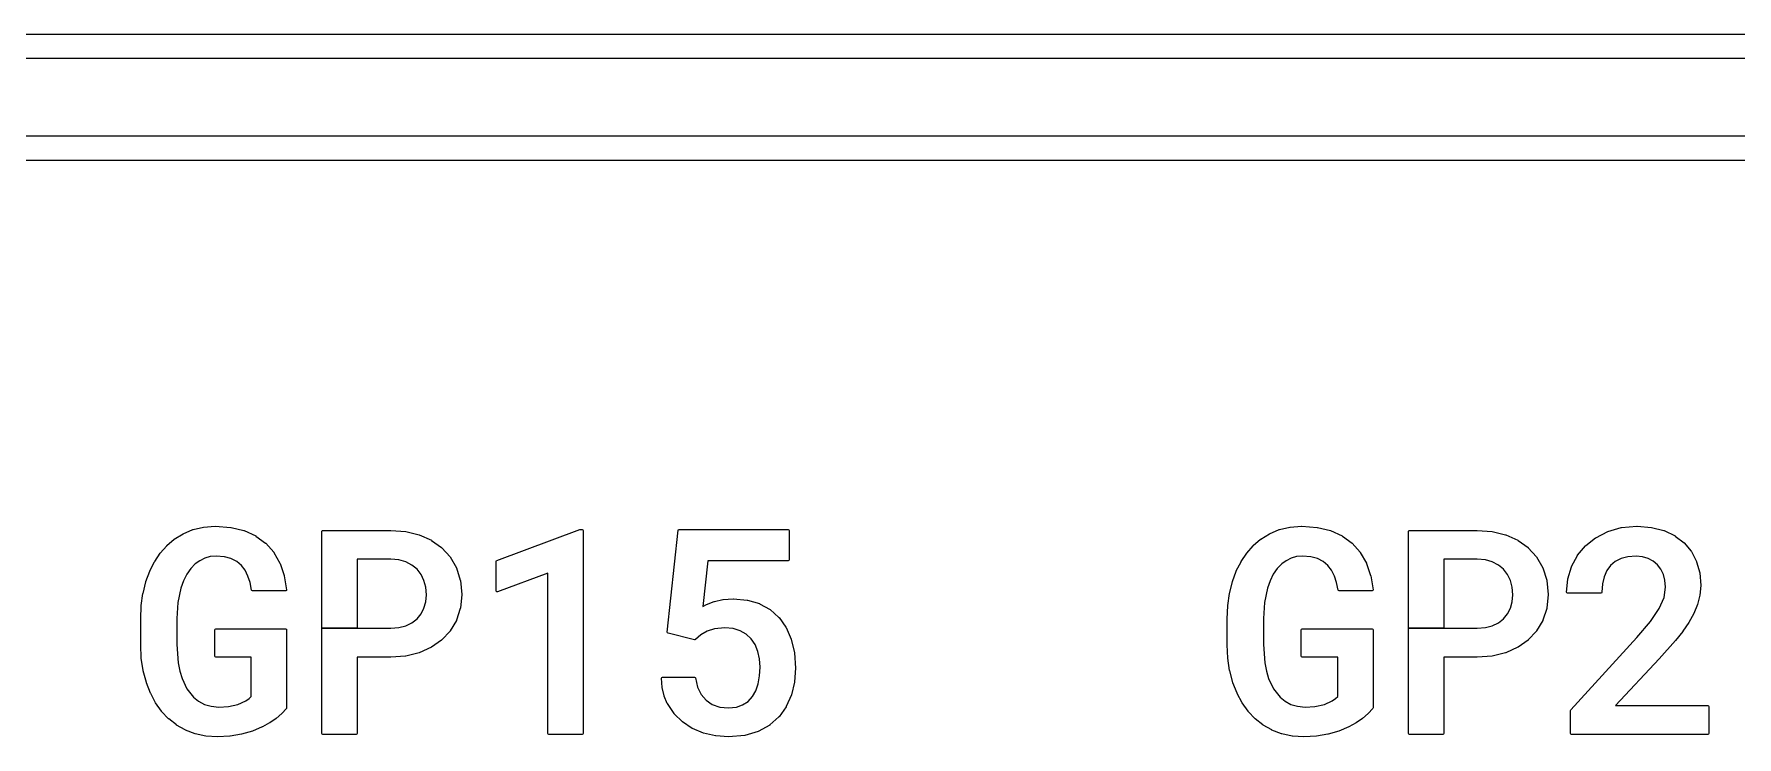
# Model space of a CAD drawing. Header units: millimetres. Extents: x 73 to 173, y -160 to -92.
# Drawn here: x 156.08 to 164.44, y -101.73 to -98.28 of the extents above; entities that cross this region are included whole.
import ezdxf

# ---------------------------------------------------------------- set-up
doc = ezdxf.new("R2010")
doc.units = ezdxf.units.MM
doc.layers.add('F.Silkscreen', color=41, linetype='CONTINUOUS', true_color=0xf2eda1)

msp = doc.modelspace()

# ---------------------------------------------------------------- linework, layer by layer
at = {"layer": 'F.Silkscreen', "linetype": 'CONTINUOUS'}
for p, q in [((150.404445, -98.283333), (172.004445, -98.283333)), ((172.064445, -98.403333), (150.344445, -98.403333)), ((149.904445, -98.783333), (172.504445, -98.783333)), ((172.564445, -98.903333), (149.844445, -98.903333)), ((156.77032, -100.761557), (156.813408, -100.734946)), ((156.813408, -100.734946), (156.814107, -100.734587)), ((156.814107, -100.734587), (156.861755, -100.714669)), ((156.861755, -100.714669), (156.862522, -100.714419)), ((156.862522, -100.714419), (156.913662, -100.70221)), ((156.913662, -100.70221), (156.914453, -100.702087)), ((156.914453, -100.702087), (156.97133, -100.697871)), ((156.97133, -100.697871), (156.972065, -100.69787)), ((156.972065, -100.69787), (157.048198, -100.70344)), ((157.048198, -100.70344), (157.049025, -100.703571)), ((157.049025, -100.703571), (157.11266, -100.719189)), ((157.11266, -100.719189), (157.113548, -100.719498)), ((157.113548, -100.719498), (157.17072, -100.745656)), ((157.495547, -100.72319), (157.497011, -100.719654)), ((157.495547, -101.19886), (157.495547, -100.72319)), ((157.497011, -100.719654), (157.500547, -100.71819)), ((157.500547, -100.71819), (157.833144, -100.71819)), ((157.833144, -100.71819), (157.833527, -100.718205)), ((157.833527, -100.718205), (157.906585, -100.723813)), ((157.906585, -100.723813), (157.907408, -100.723946)), ((157.907408, -100.723946), (157.972531, -100.740137)), ((157.972531, -100.740137), (157.973374, -100.740428)), ((157.973374, -100.740428), (158.032834, -100.76714)), ((158.353649, -100.865723), (158.760862, -100.713804)), ((158.760862, -100.713804), (158.76261, -100.713489)), ((158.76261, -100.713489), (158.772808, -100.713489)), ((158.772808, -100.713489), (158.776344, -100.714953)), ((158.776344, -100.714953), (158.777808, -100.718489)), ((158.777808, -100.718489), (158.777808, -101.715)), ((159.190803, -101.217801), (159.24417, -100.717958)), ((159.24417, -100.717958), (159.246002, -100.714598)), ((159.246002, -100.714598), (159.249142, -100.713489)), ((159.249142, -100.713489), (159.78379, -100.713489)), ((159.78379, -100.713489), (159.787326, -100.714953)), ((159.787326, -100.714953), (159.78879, -100.718489)), ((159.78879, -100.718489), (159.78879, -100.86308)), ((162.10432, -100.761557), (162.147408, -100.734946)), ((162.147408, -100.734946), (162.148107, -100.734587)), ((162.148107, -100.734587), (162.195755, -100.714669)), ((162.195755, -100.714669), (162.196522, -100.714419)), ((162.196522, -100.714419), (162.247662, -100.70221)), ((162.247662, -100.70221), (162.248453, -100.702087)), ((162.248453, -100.702087), (162.30533, -100.697871)), ((162.30533, -100.697871), (162.306065, -100.69787)), ((162.306065, -100.69787), (162.382198, -100.70344)), ((162.382198, -100.70344), (162.383025, -100.703571)), ((162.383025, -100.703571), (162.44666, -100.719189)), ((162.44666, -100.719189), (162.447548, -100.719498)), ((162.447548, -100.719498), (162.50472, -100.745656)), ((162.829547, -100.72319), (162.831011, -100.719654)), ((162.829547, -101.19886), (162.829547, -100.72319)), ((162.831011, -100.719654), (162.834547, -100.71819)), ((162.834547, -100.71819), (163.167144, -100.71819)), ((163.167144, -100.71819), (163.167527, -100.718205)), ((163.167527, -100.718205), (163.240585, -100.723813)), ((163.240585, -100.723813), (163.241408, -100.723946)), ((163.241408, -100.723946), (163.306531, -100.740137)), ((163.306531, -100.740137), (163.307374, -100.740428)), ((163.307374, -100.740428), (163.366834, -100.76714)), ((163.74919, -100.754172), (163.808196, -100.723871)), ((163.808196, -100.723871), (163.8091, -100.723513)), ((163.8091, -100.723513), (163.874859, -100.704628)), ((163.874859, -100.704628), (163.875805, -100.704453)), ((163.875805, -100.704453), (163.951218, -100.697876)), ((163.951218, -100.697876), (163.952044, -100.697872)), ((163.952044, -100.697872), (164.022763, -100.703433)), ((164.022763, -100.703433), (164.023637, -100.703581)), ((164.023637, -100.703581), (164.083832, -100.71933)), ((164.083832, -100.71933), (164.084723, -100.719656)), ((164.084723, -100.719656), (164.138663, -100.745443)), ((156.702, -100.830316), (156.733665, -100.793735)), ((156.733665, -100.793735), (156.734145, -100.793251)), ((156.734145, -100.793251), (156.769647, -100.762055)), ((156.769647, -100.762055), (156.77032, -100.761557)), ((157.17072, -100.745656), (157.171605, -100.746177)), ((157.171605, -100.746177), (157.218663, -100.780836)), ((157.218663, -100.780836), (157.219449, -100.781556)), ((157.219449, -100.781556), (157.258467, -100.825821)), ((157.258467, -100.825821), (157.259065, -100.82666)), ((158.032834, -100.76714), (158.033685, -100.767628)), ((158.033685, -100.767628), (158.083218, -100.802893)), ((158.083218, -100.802893), (158.084004, -100.803588)), ((158.084004, -100.803588), (158.12454, -100.847821)), ((162.036, -100.830316), (162.067665, -100.793735)), ((162.067665, -100.793735), (162.068145, -100.793251)), ((162.068145, -100.793251), (162.103647, -100.762055)), ((162.103647, -100.762055), (162.10432, -100.761557)), ((162.50472, -100.745656), (162.505605, -100.746177)), ((162.505605, -100.746177), (162.552663, -100.780836)), ((162.552663, -100.780836), (162.553449, -100.781556)), ((162.553449, -100.781556), (162.592467, -100.825821)), ((162.592467, -100.825821), (162.593065, -100.82666)), ((163.366834, -100.76714), (163.367685, -100.767628)), ((163.367685, -100.767628), (163.417218, -100.802893)), ((163.417218, -100.802893), (163.418004, -100.803588)), ((163.418004, -100.803588), (163.45854, -100.847821)), ((163.660445, -100.840723), (163.699666, -100.793806)), ((163.699666, -100.793806), (163.700378, -100.793109)), ((163.700378, -100.793109), (163.74835, -100.754716)), ((163.74835, -100.754716), (163.74919, -100.754172)), ((164.138663, -100.745443), (164.139538, -100.745978)), ((164.139538, -100.745978), (164.18299, -100.779115)), ((164.18299, -100.779115), (164.183806, -100.779898)), ((164.183806, -100.779898), (164.218013, -100.821115)), ((164.218013, -100.821115), (164.21861, -100.822018)), ((164.21861, -100.822018), (164.243876, -100.871049)), ((156.650657, -100.917513), (156.674134, -100.872017)), ((156.674134, -100.872017), (156.674419, -100.871533)), ((156.674419, -100.871533), (156.701622, -100.830811)), ((156.701622, -100.830811), (156.702, -100.830316)), ((156.85179, -100.905695), (156.832273, -100.933965)), ((156.873819, -100.882981), (156.85179, -100.905695)), ((156.895513, -100.86705), (156.873819, -100.882981)), ((156.919969, -100.854876), (156.895513, -100.86705)), ((156.946496, -100.84727), (156.919969, -100.854876)), ((156.976055, -100.84465), (156.946496, -100.84727)), ((157.016361, -100.847819), (156.976055, -100.84465)), ((157.048783, -100.856537), (157.016361, -100.847819)), ((157.077238, -100.871103), (157.048783, -100.856537)), ((157.100379, -100.89055), (157.077238, -100.871103)), ((157.117886, -100.913457), (157.100379, -100.89055)), ((157.259065, -100.82666), (157.289229, -100.879848)), ((157.289229, -100.879848), (157.289607, -100.880687)), ((157.289607, -100.880687), (157.310096, -100.94017)), ((157.833601, -100.860265), (157.668945, -100.860265)), ((157.668945, -100.860265), (157.668945, -101.19886)), ((157.873415, -100.863603), (157.833601, -100.860265)), ((157.907214, -100.873013), (157.873415, -100.863603)), ((157.93739, -100.888499), (157.907214, -100.873013)), ((157.962169, -100.90897), (157.93739, -100.888499)), ((157.981979, -100.934246), (157.962169, -100.90897)), ((158.12454, -100.847821), (158.12519, -100.84871)), ((158.12519, -100.84871), (158.155668, -100.901807)), ((158.155668, -100.901807), (158.156102, -100.902797)), ((158.156102, -100.902797), (158.174848, -100.962466)), ((158.350397, -100.870408), (158.351861, -100.866872)), ((158.350397, -101.014816), (158.350397, -100.870408)), ((158.351861, -100.866872), (158.353649, -100.865723)), ((159.389483, -100.86808), (159.365018, -101.091082)), ((159.78379, -100.86808), (159.389483, -100.86808)), ((159.787326, -100.866616), (159.78379, -100.86808)), ((159.78879, -100.86308), (159.787326, -100.866616)), ((161.984657, -100.917513), (162.008134, -100.872017)), ((162.008134, -100.872017), (162.008419, -100.871533)), ((162.008419, -100.871533), (162.035622, -100.830811)), ((162.035622, -100.830811), (162.036, -100.830316)), ((162.18579, -100.905695), (162.166273, -100.933965)), ((162.207819, -100.882981), (162.18579, -100.905695)), ((162.229513, -100.86705), (162.207819, -100.882981)), ((162.253969, -100.854876), (162.229513, -100.86705)), ((162.280496, -100.84727), (162.253969, -100.854876)), ((162.310055, -100.84465), (162.280496, -100.84727)), ((162.350361, -100.847819), (162.310055, -100.84465)), ((162.382783, -100.856537), (162.350361, -100.847819)), ((162.411238, -100.871103), (162.382783, -100.856537)), ((162.434379, -100.89055), (162.411238, -100.871103)), ((162.451886, -100.913457), (162.434379, -100.89055)), ((162.593065, -100.82666), (162.623229, -100.879848)), ((162.623229, -100.879848), (162.623607, -100.880687)), ((162.623607, -100.880687), (162.644096, -100.94017)), ((163.167601, -100.860265), (163.002945, -100.860265)), ((163.002945, -100.860265), (163.002945, -101.19886)), ((163.207415, -100.863603), (163.167601, -100.860265)), ((163.241214, -100.873013), (163.207415, -100.863603)), ((163.27139, -100.888499), (163.241214, -100.873013)), ((163.296169, -100.90897), (163.27139, -100.888499)), ((163.315979, -100.934246), (163.296169, -100.90897)), ((163.45854, -100.847821), (163.45919, -100.84871)), ((163.45919, -100.84871), (163.489668, -100.901807)), ((163.489668, -100.901807), (163.490102, -100.902797)), ((163.490102, -100.902797), (163.508848, -100.962466)), ((163.61249, -100.95664), (163.630386, -100.896998)), ((163.630386, -100.896998), (163.630764, -100.89608)), ((163.630764, -100.89608), (163.65987, -100.841575)), ((163.65987, -100.841575), (163.660445, -100.840723)), ((163.821923, -100.890325), (163.803711, -100.91552)), ((163.844581, -100.871283), (163.821923, -100.890325)), ((163.87328, -100.856661), (163.844581, -100.871283)), ((163.906125, -100.847858), (163.87328, -100.856661)), ((163.947165, -100.84465), (163.906125, -100.847858)), ((163.979181, -100.847575), (163.947165, -100.84465)), ((164.006936, -100.855936), (163.979181, -100.847575)), ((164.031853, -100.869391), (164.006936, -100.855936)), ((164.052616, -100.886951), (164.031853, -100.869391)), ((164.069272, -100.908527), (164.052616, -100.886951)), ((164.081566, -100.934517), (164.069272, -100.908527)), ((164.243876, -100.871049), (164.244245, -100.871988)), ((164.244245, -100.871988), (164.259489, -100.92629)), ((156.616969, -101.027413), (156.631161, -100.970146)), ((156.631161, -100.970146), (156.631325, -100.969613)), ((156.631325, -100.969613), (156.650411, -100.91807)), ((156.650411, -100.91807), (156.650657, -100.917513)), ((156.816315, -100.965743), (156.803169, -101.00196)), ((156.832273, -100.933965), (156.816315, -100.965743)), ((157.13204, -100.942206), (157.117886, -100.913457)), ((157.142405, -100.974243), (157.13204, -100.942206)), ((157.15017, -101.011501), (157.142405, -100.974243)), ((157.310096, -100.94017), (157.310297, -100.940955)), ((157.310297, -100.940955), (157.322048, -101.009638)), ((157.996472, -100.963931), (157.981979, -100.934246)), ((158.005153, -100.996835), (157.996472, -100.963931)), ((158.174848, -100.962466), (158.175056, -100.963494)), ((158.175056, -100.963494), (158.181589, -101.03248)), ((158.604409, -100.928262), (158.357128, -101.019507)), ((158.604409, -101.715), (158.604409, -100.928262)), ((161.950969, -101.027413), (161.965161, -100.970146)), ((161.965161, -100.970146), (161.965325, -100.969613)), ((161.965325, -100.969613), (161.984411, -100.91807)), ((161.984411, -100.91807), (161.984657, -100.917513)), ((162.150315, -100.965743), (162.137169, -101.00196)), ((162.166273, -100.933965), (162.150315, -100.965743)), ((162.46604, -100.942206), (162.451886, -100.913457)), ((162.476405, -100.974243), (162.46604, -100.942206)), ((162.48417, -101.011501), (162.476405, -100.974243)), ((162.644096, -100.94017), (162.644297, -100.940955)), ((162.644297, -100.940955), (162.656048, -101.009638)), ((163.330472, -100.963931), (163.315979, -100.934246)), ((163.339153, -100.996835), (163.330472, -100.963931)), ((163.508848, -100.962466), (163.509056, -100.963494)), ((163.509056, -100.963494), (163.515589, -101.03248)), ((163.606261, -101.021428), (163.612301, -100.957606)), ((163.612301, -100.957606), (163.61249, -100.95664)), ((163.782452, -100.980784), (163.779625, -101.022239)), ((163.790277, -100.946347), (163.782452, -100.980784)), ((163.803711, -100.91552), (163.790277, -100.946347)), ((164.088947, -100.9634), (164.081566, -100.934517)), ((164.091522, -100.99635), (164.088947, -100.9634)), ((164.259489, -100.92629), (164.259657, -100.927212)), ((164.259657, -100.927212), (164.26493, -100.988437)), ((164.264931, -100.98928), (164.26106, -101.035889)), ((164.26493, -100.988437), (164.264931, -100.98928)), ((156.608448, -101.087617), (156.616871, -101.027917)), ((156.616871, -101.027917), (156.616969, -101.027413)), ((156.788295, -101.072941), (156.783565, -101.15083)), ((156.803169, -101.00196), (156.788295, -101.072941)), ((157.151529, -101.014017), (157.15017, -101.011501)), ((157.155065, -101.015481), (157.151529, -101.014017)), ((157.31712, -101.015481), (157.155065, -101.015481)), ((157.317963, -101.015409), (157.31712, -101.015481)), ((157.321201, -101.01337), (157.317963, -101.015409)), ((157.322048, -101.009638), (157.321201, -101.01337)), ((157.996505, -101.100294), (158.005194, -101.069275)), ((158.008194, -101.034647), (158.005153, -100.996835)), ((158.005194, -101.069275), (158.008194, -101.034647)), ((158.181587, -101.033439), (158.175079, -101.0998)), ((158.181589, -101.03248), (158.181587, -101.033439)), ((158.350706, -101.016547), (158.350397, -101.014816)), ((158.353304, -101.019357), (158.350706, -101.016547)), ((158.357128, -101.019507), (158.353304, -101.019357)), ((159.384108, -101.08163), (159.421849, -101.067588)), ((159.421849, -101.067588), (159.422474, -101.067401)), ((159.422474, -101.067401), (159.464164, -101.057827)), ((159.464164, -101.057827), (159.464942, -101.057712)), ((159.464942, -101.057712), (159.515148, -101.054281)), ((159.515148, -101.054281), (159.515933, -101.054289)), ((159.515933, -101.054289), (159.5838, -101.060345)), ((159.5838, -101.060345), (159.584781, -101.060532)), ((159.584781, -101.060532), (159.642882, -101.077801)), ((161.942448, -101.087617), (161.950871, -101.027917)), ((161.950871, -101.027917), (161.950969, -101.027413)), ((162.122295, -101.072941), (162.117565, -101.15083)), ((162.137169, -101.00196), (162.122295, -101.072941)), ((162.485529, -101.014017), (162.48417, -101.011501)), ((162.489065, -101.015481), (162.485529, -101.014017)), ((162.65112, -101.015481), (162.489065, -101.015481)), ((162.651963, -101.015409), (162.65112, -101.015481)), ((162.655201, -101.01337), (162.651963, -101.015409)), ((162.656048, -101.009638), (162.655201, -101.01337)), ((163.330505, -101.100294), (163.339194, -101.069275)), ((163.342194, -101.034647), (163.339153, -100.996835)), ((163.339194, -101.069275), (163.342194, -101.034647)), ((163.515587, -101.033439), (163.509079, -101.0998)), ((163.515589, -101.03248), (163.515587, -101.033439)), ((163.606239, -101.021899), (163.606261, -101.021428)), ((163.607703, -101.025435), (163.606239, -101.021899)), ((163.611239, -101.026899), (163.607703, -101.025435)), ((163.774637, -101.026899), (163.611239, -101.026899)), ((163.777924, -101.025667), (163.774637, -101.026899)), ((163.779625, -101.022239), (163.777924, -101.025667)), ((164.061431, -101.100936), (164.084544, -101.046927)), ((164.084544, -101.046927), (164.091522, -100.99635)), ((164.260919, -101.036721), (164.249342, -101.081703)), ((164.26106, -101.035889), (164.260919, -101.036721)), ((156.605526, -101.151837), (156.605531, -101.151611)), ((156.605526, -101.279148), (156.605526, -101.151837)), ((156.605531, -101.151611), (156.608404, -101.08809)), ((156.608404, -101.08809), (156.608448, -101.087617)), ((156.783565, -101.15083), (156.783565, -101.278722)), ((157.937567, -101.171454), (157.962266, -101.152074)), ((157.962266, -101.152074), (157.982081, -101.128252)), ((157.982081, -101.128252), (157.996505, -101.100294)), ((158.155636, -101.159754), (158.125176, -101.211291)), ((158.156088, -101.158752), (158.155636, -101.159754)), ((158.174859, -101.100854), (158.156088, -101.158752)), ((158.175079, -101.0998), (158.174859, -101.100854)), ((159.365018, -101.091082), (159.383628, -101.081838)), ((159.383628, -101.081838), (159.384108, -101.08163)), ((159.642882, -101.077801), (159.643864, -101.078211)), ((159.643864, -101.078211), (159.695572, -101.106605)), ((159.695572, -101.106605), (159.696483, -101.107248)), ((159.696483, -101.107248), (159.739358, -101.145288)), ((159.739358, -101.145288), (159.740134, -101.146157)), ((159.740134, -101.146157), (159.773544, -101.193796)), ((161.939526, -101.151837), (161.939531, -101.151611)), ((161.939526, -101.279148), (161.939526, -101.151837)), ((161.939531, -101.151611), (161.942404, -101.08809)), ((161.942404, -101.08809), (161.942448, -101.087617)), ((162.117565, -101.15083), (162.117565, -101.278722)), ((163.271567, -101.171454), (163.296266, -101.152074)), ((163.296266, -101.152074), (163.316081, -101.128252)), ((163.316081, -101.128252), (163.330505, -101.100294)), ((163.489636, -101.159754), (163.459176, -101.211291)), ((163.490088, -101.158752), (163.489636, -101.159754)), ((163.508859, -101.100854), (163.490088, -101.158752)), ((163.509079, -101.0998), (163.508859, -101.100854)), ((164.017522, -101.165107), (164.061431, -101.100936)), ((164.230884, -101.126384), (164.206814, -101.170299)), ((164.231119, -101.125892), (164.230884, -101.126384)), ((164.24912, -101.082368), (164.231119, -101.125892)), ((164.249342, -101.081703), (164.24912, -101.082368)), ((156.969692, -101.206974), (156.971156, -101.203438)), ((156.969692, -101.335935), (156.969692, -101.206974)), ((156.971156, -101.203438), (156.974692, -101.201974)), ((156.974692, -101.201974), (157.31712, -101.201974)), ((157.31712, -101.201974), (157.320656, -101.203438)), ((157.320656, -101.203438), (157.32212, -101.206974)), ((157.32212, -101.206974), (157.32212, -101.588604)), ((157.495547, -101.715), (157.495547, -101.19886)), ((157.495547, -101.19886), (157.668945, -101.19886)), ((157.668945, -101.19886), (157.495547, -101.19886)), ((157.668945, -101.19886), (157.833618, -101.19886)), ((157.833618, -101.19886), (157.873456, -101.195611)), ((157.873456, -101.195611), (157.907259, -101.186463)), ((157.907259, -101.186463), (157.937567, -101.171454)), ((158.124521, -101.212166), (158.083845, -101.255578)), ((158.125176, -101.211291), (158.124521, -101.212166)), ((159.191499, -101.220924), (159.190803, -101.217801)), ((159.194584, -101.223188), (159.191499, -101.220924)), ((159.325071, -101.255183), (159.194584, -101.223188)), ((159.356128, -101.231434), (159.329506, -101.254132)), ((159.38637, -101.213075), (159.356128, -101.231434)), ((159.423148, -101.201092), (159.38637, -101.213075)), ((159.473004, -101.196364), (159.423148, -101.201092)), ((159.514562, -101.200148), (159.473004, -101.196364)), ((159.548767, -101.210731), (159.514562, -101.200148)), ((159.578659, -101.227995), (159.548767, -101.210731)), ((159.602947, -101.250844), (159.578659, -101.227995)), ((159.773544, -101.193796), (159.774035, -101.194673)), ((159.774035, -101.194673), (159.799366, -101.252913)), ((162.303692, -101.206974), (162.305156, -101.203438)), ((162.303692, -101.335935), (162.303692, -101.206974)), ((162.305156, -101.203438), (162.308692, -101.201974)), ((162.308692, -101.201974), (162.65112, -101.201974)), ((162.65112, -101.201974), (162.654656, -101.203438)), ((162.654656, -101.203438), (162.65612, -101.206974)), ((162.65612, -101.206974), (162.65612, -101.588604)), ((162.829547, -101.715), (162.829547, -101.19886)), ((162.829547, -101.19886), (163.002945, -101.19886)), ((163.002945, -101.19886), (162.829547, -101.19886)), ((163.002945, -101.19886), (163.167618, -101.19886)), ((163.167618, -101.19886), (163.207456, -101.195611)), ((163.207456, -101.195611), (163.241259, -101.186463)), ((163.241259, -101.186463), (163.271567, -101.171454)), ((163.458521, -101.212166), (163.417845, -101.255578)), ((163.459176, -101.211291), (163.458521, -101.212166)), ((163.950283, -101.244638), (164.017522, -101.165107)), ((164.176956, -101.213699), (164.141618, -101.258141)), ((164.177161, -101.213422), (164.176956, -101.213699)), ((164.206548, -101.170731), (164.177161, -101.213422)), ((164.206814, -101.170299), (164.206548, -101.170731)), ((156.605532, -101.279388), (156.605526, -101.279148)), ((156.608673, -101.344824), (156.605532, -101.279388)), ((156.783565, -101.278722), (156.790001, -101.367622)), ((157.972405, -101.31905), (157.907216, -101.335195)), ((157.973255, -101.318757), (157.972405, -101.31905)), ((158.032717, -101.291997), (157.973255, -101.318757)), ((158.033566, -101.29151), (158.032717, -101.291997)), ((158.083097, -101.256232), (158.033566, -101.29151)), ((158.083845, -101.255578), (158.083097, -101.256232)), ((159.325865, -101.255311), (159.325071, -101.255183)), ((159.329506, -101.254132), (159.325865, -101.255311)), ((159.621906, -101.278747), (159.602947, -101.250844)), ((159.63576, -101.311878), (159.621906, -101.278747)), ((159.643954, -101.348183), (159.63576, -101.311878)), ((159.799366, -101.252913), (159.799648, -101.253763)), ((159.799648, -101.253763), (159.814766, -101.318111)), ((159.814766, -101.318111), (159.814886, -101.318901)), ((159.814886, -101.318901), (159.820223, -101.394016)), ((161.939532, -101.279388), (161.939526, -101.279148)), ((161.942673, -101.344824), (161.939532, -101.279388)), ((162.117565, -101.278722), (162.124001, -101.367622)), ((163.306405, -101.31905), (163.241216, -101.335195)), ((163.307255, -101.318757), (163.306405, -101.31905)), ((163.366717, -101.291997), (163.307255, -101.318757)), ((163.367566, -101.29151), (163.366717, -101.291997)), ((163.417097, -101.256232), (163.367566, -101.29151)), ((163.417845, -101.255578), (163.417097, -101.256232)), ((163.627088, -101.598053), (163.950283, -101.244638)), ((164.141426, -101.258367), (164.060277, -101.348859)), ((164.141618, -101.258141), (164.141426, -101.258367)), ((156.608722, -101.345327), (156.608673, -101.344824)), ((156.617915, -101.406531), (156.608722, -101.345327)), ((156.618027, -101.407069), (156.617915, -101.406531)), ((156.633495, -101.465418), (156.618027, -101.407069)), ((156.790001, -101.367622), (156.798117, -101.408345)), ((156.798117, -101.408345), (156.809132, -101.444896)), ((156.971156, -101.339471), (156.969692, -101.335935)), ((156.974692, -101.340935), (156.971156, -101.339471)), ((157.148722, -101.340935), (156.974692, -101.340935)), ((157.148722, -101.532629), (157.148722, -101.340935)), ((157.832839, -101.340935), (157.668945, -101.340935)), ((157.668945, -101.340935), (157.668945, -101.715)), ((157.83322, -101.34092), (157.832839, -101.340935)), ((157.906395, -101.335327), (157.83322, -101.34092)), ((157.907216, -101.335195), (157.906395, -101.335327)), ((159.646828, -101.389577), (159.643954, -101.348183)), ((159.64439, -101.432562), (159.646828, -101.389577)), ((159.820222, -101.394739), (159.815252, -101.461858)), ((159.820223, -101.394016), (159.820222, -101.394739)), ((161.942722, -101.345327), (161.942673, -101.344824)), ((161.951915, -101.406531), (161.942722, -101.345327)), ((161.952027, -101.407069), (161.951915, -101.406531)), ((161.967495, -101.465418), (161.952027, -101.407069)), ((162.124001, -101.367622), (162.132117, -101.408345)), ((162.132117, -101.408345), (162.143132, -101.444896)), ((162.305156, -101.339471), (162.303692, -101.335935)), ((162.308692, -101.340935), (162.305156, -101.339471)), ((162.482722, -101.340935), (162.308692, -101.340935)), ((162.482722, -101.532629), (162.482722, -101.340935)), ((163.166839, -101.340935), (163.002945, -101.340935)), ((163.002945, -101.340935), (163.002945, -101.715)), ((163.16722, -101.34092), (163.166839, -101.340935)), ((163.240395, -101.335327), (163.16722, -101.34092)), ((163.241216, -101.335195), (163.240395, -101.335327)), ((164.060208, -101.348935), (163.846177, -101.577925)), ((164.060277, -101.348859), (164.060208, -101.348935)), ((156.633688, -101.466), (156.633495, -101.465418)), ((156.65449, -101.517805), (156.633688, -101.466)), ((156.809132, -101.444896), (156.83292, -101.495232)), ((159.162273, -101.44346), (159.163476, -101.439827)), ((159.165588, -101.488867), (159.162273, -101.44346)), ((159.163476, -101.439827), (159.166896, -101.438109)), ((159.165709, -101.489652), (159.165588, -101.488867)), ((159.175276, -101.530157), (159.165709, -101.489652)), ((159.166896, -101.438109), (159.16726, -101.438096)), ((159.16726, -101.438096), (159.324247, -101.438096)), ((159.324247, -101.438096), (159.327783, -101.43956)), ((159.327783, -101.43956), (159.329126, -101.442001)), ((159.329126, -101.442001), (159.33951, -101.488276)), ((159.33951, -101.488276), (159.356928, -101.523986)), ((159.62543, -101.506096), (159.637398, -101.47096)), ((159.637398, -101.47096), (159.64439, -101.432562)), ((159.815134, -101.462631), (159.800565, -101.524716)), ((159.815252, -101.461858), (159.815134, -101.462631)), ((161.967688, -101.466), (161.967495, -101.465418)), ((161.98849, -101.517805), (161.967688, -101.466)), ((162.143132, -101.444896), (162.16692, -101.495232)), ((156.654701, -101.518261), (156.65449, -101.517805)), ((156.678717, -101.564126), (156.654701, -101.518261)), ((156.679065, -101.564696), (156.678717, -101.564126)), ((156.708111, -101.60572), (156.679065, -101.564696)), ((156.83292, -101.495232), (156.865206, -101.536667)), ((156.865206, -101.536667), (156.890153, -101.557077)), ((156.890153, -101.557077), (156.918995, -101.572341)), ((156.918995, -101.572341), (156.951128, -101.581641)), ((157.036597, -101.581927), (157.082769, -101.572153)), ((157.082769, -101.572153), (157.121958, -101.555153)), ((157.121958, -101.555153), (157.137991, -101.543924)), ((157.137991, -101.543924), (157.148722, -101.532629)), ((159.175542, -101.530968), (159.175276, -101.530157)), ((159.191053, -101.567361), (159.175542, -101.530968)), ((159.191494, -101.568177), (159.191053, -101.567361)), ((159.224204, -101.61718), (159.191494, -101.568177)), ((159.356928, -101.523986), (159.381132, -101.551786)), ((159.381132, -101.551786), (159.411831, -101.572382)), ((159.411831, -101.572382), (159.448254, -101.58511)), ((159.530139, -101.585772), (159.560886, -101.575049)), ((159.560886, -101.575049), (159.587459, -101.557584)), ((159.587459, -101.557584), (159.609562, -101.534018)), ((159.609562, -101.534018), (159.62543, -101.506096)), ((159.80028, -101.525572), (159.775388, -101.582671)), ((159.800565, -101.524716), (159.80028, -101.525572)), ((161.988701, -101.518261), (161.98849, -101.517805)), ((162.012717, -101.564126), (161.988701, -101.518261)), ((162.013065, -101.564696), (162.012717, -101.564126)), ((162.042111, -101.60572), (162.013065, -101.564696)), ((162.16692, -101.495232), (162.199206, -101.536667)), ((162.199206, -101.536667), (162.224153, -101.557077)), ((162.224153, -101.557077), (162.252995, -101.572341)), ((162.252995, -101.572341), (162.285128, -101.581641)), ((162.370597, -101.581927), (162.416769, -101.572153)), ((162.416769, -101.572153), (162.455958, -101.555153)), ((162.455958, -101.555153), (162.471991, -101.543924)), ((162.471991, -101.543924), (162.482722, -101.532629)), ((163.846177, -101.577925), (164.299027, -101.577925)), ((164.299027, -101.577925), (164.302563, -101.579389)), ((156.70855, -101.606257), (156.708111, -101.60572)), ((156.742646, -101.642495), (156.70855, -101.606257)), ((156.743184, -101.642989), (156.742646, -101.642495)), ((156.781323, -101.673185), (156.743184, -101.642989)), ((156.951128, -101.581641), (156.989037, -101.584933)), ((156.989037, -101.584933), (157.036597, -101.581927)), ((157.269986, -101.640933), (157.239053, -101.662665)), ((157.270398, -101.64061), (157.269986, -101.640933)), ((157.298086, -101.616463), (157.270398, -101.64061)), ((157.298468, -101.616093), (157.298086, -101.616463)), ((157.320788, -101.592002), (157.298468, -101.616093)), ((157.32212, -101.588604), (157.320788, -101.592002)), ((159.224851, -101.617963), (159.224204, -101.61718)), ((159.265109, -101.657681), (159.224851, -101.617963)), ((159.265851, -101.658284), (159.265109, -101.657681)), ((159.313309, -101.689872), (159.265851, -101.658284)), ((159.448254, -101.58511), (159.492106, -101.589622)), ((159.492106, -101.589622), (159.530139, -101.585772)), ((159.73914, -101.63317), (159.69469, -101.673154)), ((159.739858, -101.632368), (159.73914, -101.63317)), ((159.774867, -101.583588), (159.739858, -101.632368)), ((159.775388, -101.582671), (159.774867, -101.583588)), ((162.04255, -101.606257), (162.042111, -101.60572)), ((162.076646, -101.642495), (162.04255, -101.606257)), ((162.077184, -101.642989), (162.076646, -101.642495)), ((162.115323, -101.673185), (162.077184, -101.642989)), ((162.285128, -101.581641), (162.323037, -101.584933)), ((162.323037, -101.584933), (162.370597, -101.581927)), ((162.603986, -101.640933), (162.573053, -101.662665)), ((162.604398, -101.64061), (162.603986, -101.640933)), ((162.632086, -101.616463), (162.604398, -101.64061)), ((162.632468, -101.616093), (162.632086, -101.616463)), ((162.654788, -101.592002), (162.632468, -101.616093)), ((162.65612, -101.588604), (162.654788, -101.592002)), ((163.625778, -101.601427), (163.627088, -101.598053)), ((163.625778, -101.715), (163.625778, -101.601427)), ((164.302563, -101.579389), (164.304027, -101.582925)), ((164.304027, -101.582925), (164.304027, -101.715)), ((156.781955, -101.673611), (156.781323, -101.673185)), ((156.82435, -101.69772), (156.781955, -101.673611)), ((156.825038, -101.698045), (156.82435, -101.69772)), ((156.873012, -101.716373), (156.825038, -101.698045)), ((156.87373, -101.716587), (156.873012, -101.716373)), ((156.924972, -101.727764), (156.87373, -101.716587)), ((156.925697, -101.727867), (156.924972, -101.727764)), ((156.981922, -101.731711), (156.925697, -101.727867)), ((156.982531, -101.731716), (156.981922, -101.731711)), ((157.043726, -101.728428), (156.982531, -101.731716)), ((157.044298, -101.728364), (157.043726, -101.728428)), ((157.100218, -101.718829), (157.044298, -101.728364)), ((157.10078, -101.718699), (157.100218, -101.718829)), ((157.154008, -101.70315), (157.10078, -101.718699)), ((157.154539, -101.702962), (157.154008, -101.70315)), ((157.202672, -101.682791), (157.154539, -101.702962)), ((157.203159, -101.682555), (157.202672, -101.682791)), ((157.238599, -101.662949), (157.203159, -101.682555)), ((157.239053, -101.662665), (157.238599, -101.662949)), ((157.497011, -101.718536), (157.495547, -101.715)), ((157.500547, -101.72), (157.497011, -101.718536)), ((157.663945, -101.72), (157.500547, -101.72)), ((157.667481, -101.718536), (157.663945, -101.72)), ((157.668945, -101.715), (157.667481, -101.718536)), ((158.605873, -101.718536), (158.604409, -101.715)), ((158.609409, -101.72), (158.605873, -101.718536)), ((158.772808, -101.72), (158.609409, -101.72)), ((158.776344, -101.718536), (158.772808, -101.72)), ((158.777808, -101.715), (158.776344, -101.718536)), ((159.314146, -101.690321), (159.313309, -101.689872)), ((159.36872, -101.713199), (159.314146, -101.690321)), ((159.369527, -101.71346), (159.36872, -101.713199)), ((159.428154, -101.727014), (159.369527, -101.71346)), ((159.428911, -101.727128), (159.428154, -101.727014)), ((159.490879, -101.731709), (159.428911, -101.727128)), ((159.491679, -101.731704), (159.490879, -101.731709)), ((159.571151, -101.724825), (159.491679, -101.731704)), ((159.572144, -101.724637), (159.571151, -101.724825)), ((159.636531, -101.705504), (159.572144, -101.724637)), ((159.637537, -101.705081), (159.636531, -101.705504)), ((159.693776, -101.673807), (159.637537, -101.705081)), ((159.69469, -101.673154), (159.693776, -101.673807)), ((162.115955, -101.673611), (162.115323, -101.673185)), ((162.15835, -101.69772), (162.115955, -101.673611)), ((162.159038, -101.698045), (162.15835, -101.69772)), ((162.207012, -101.716373), (162.159038, -101.698045)), ((162.20773, -101.716587), (162.207012, -101.716373)), ((162.258972, -101.727764), (162.20773, -101.716587)), ((162.259697, -101.727867), (162.258972, -101.727764)), ((162.315922, -101.731711), (162.259697, -101.727867)), ((162.316531, -101.731716), (162.315922, -101.731711)), ((162.377726, -101.728428), (162.316531, -101.731716)), ((162.378298, -101.728364), (162.377726, -101.728428)), ((162.434218, -101.718829), (162.378298, -101.728364)), ((162.43478, -101.718699), (162.434218, -101.718829)), ((162.488008, -101.70315), (162.43478, -101.718699)), ((162.488539, -101.702962), (162.488008, -101.70315)), ((162.536672, -101.682791), (162.488539, -101.702962)), ((162.537159, -101.682555), (162.536672, -101.682791)), ((162.572599, -101.662949), (162.537159, -101.682555)), ((162.573053, -101.662665), (162.572599, -101.662949)), ((162.831011, -101.718536), (162.829547, -101.715)), ((162.834547, -101.72), (162.831011, -101.718536)), ((162.997945, -101.72), (162.834547, -101.72)), ((163.001481, -101.718536), (162.997945, -101.72)), ((163.002945, -101.715), (163.001481, -101.718536)), ((163.627242, -101.718536), (163.625778, -101.715)), ((163.630778, -101.72), (163.627242, -101.718536)), ((164.299027, -101.72), (163.630778, -101.72)), ((164.302563, -101.718536), (164.299027, -101.72)), ((164.304027, -101.715), (164.302563, -101.718536))]:
    msp.add_line(p, q, dxfattribs=at)

doc.saveas('drawing.dxf')
